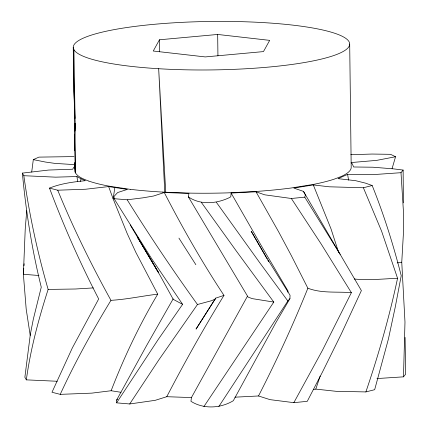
<?xml version="1.0" encoding="UTF-8"?>
<svg xmlns="http://www.w3.org/2000/svg" width="428" height="428" viewBox="0 0 428 428"><rect width="100%" height="100%" fill="white"/><g stroke="black" fill="none" stroke-linecap="round" stroke-linejoin="round"><path stroke-width="0.64" d="M247.464 296.192L191.428 397.58L166.765 396.703L155.182 400.33L129.7 403.968L116.587 402.85L116.625 400.068L146.574 345.589L173.185 298.83M74.879 130.936L74.943 109.862L73.905 49.718L73.91 91.223L75.119 126.865M403.395 202.877L403.128 170.06L393.519 168.873L373.013 167.22L353.619 166.984L352.255 163.78L351.099 162.565L376.683 160.372L395.558 156.744L392.059 168.659M376.961 378.561L403.492 376.849L404.984 322.054L401.758 262.193L403.583 230.446L403.684 215.53L400.999 172.693L403.128 170.06M74.681 150.768L74.691 134.911M74.809 130.925L75.023 123.622L75.339 172.842C78.404 177.395 83.925 179.22 88.837 181.092M191.428 397.58L190.947 401.314C203.648 409.382 220.661 408.398 233.314 400.715L275.883 322.616L289.938 298.616L290.04 295.25L265.981 256.586L251.183 231.195L267.072 258.865M75.023 123.622L74.531 140.224M30.228 335.456L26.194 309.171L23.385 274.278L25.22 229.285L26.713 210.71M234.919 397.179L258.512 395.97L270.036 399.645L293.843 402.662L307.256 401.33L322.642 371.686L341.153 334.252L361.387 290.585L340.174 254.366L304.763 197.158L291.35 198.49L264.697 194.82L256.019 191.798L231.115 193.071L230.836 196.506L230.13 197.249C217.194 203.691 200.775 205.445 188.357 196.88L188.93 193.408L164.272 192.53L153.561 196.019L142.957 197.838L127.207 199.796L114.094 198.694L113.998 196.463L117.652 192.536L127.357 189.401L108.632 186.581L85.696 189.23L57.732 190.203L49.493 188.106C63.697 226 80.106 263.017 98.686 298.969L72.348 347.894L51.986 392.262L60.23 394.359L91.849 393.129L111.125 390.737L121.033 392.31M23.759 268.356L23.476 271.646L23.749 273.626M23.989 265.724L24.161 263.75M287.878 292.244L288.023 291.04L263.434 249.401L231.115 193.071M31.704 172.067L33.309 159.623L38.937 157.119L73.953 156.595M114.843 187.641L113.131 198.876L127.153 233.437L135.847 252.359L157.718 294.159C139.405 324.927 124.024 357.353 111.125 390.737M57.192 381.268L26.333 379.861C30.549 349.05 38.627 318.983 48.134 289.424C37.397 252.135 29.179 214.15 23.84 175.705L22.379 173.105L48.685 170.044L72.76 169.221L73.316 167.974L75.071 166.128M80.469 181.381L81.031 178.797L76.928 176.55L55.597 177.16L23.84 175.705M340.174 254.366L303.495 191.407L293.806 188.058L313.301 184.933L329.223 186.801L363.383 187.753L381.632 231.264L397.559 278.264C389.389 316.795 378.582 354.662 365.876 391.925L336.071 391.304L315.794 389.106L313.317 389.544M74.889 162.64L74.798 171.307L75.339 172.842L74.531 134.51M304.763 197.158L305.426 195.024L303.495 191.407M315.794 389.106L320.181 376.046M256.019 191.798L278.553 231.676L291.372 255.666L307.871 288.21C293.1 324.873 276.525 360.793 258.512 395.97M60.23 394.359C75.146 361.976 92.427 330.774 110.959 300.333C126.715 299.423 142.091 295.999 157.718 294.159M291.35 198.49L321.096 243.885L351.377 292.661L322.396 350.409L293.843 402.662M166.765 396.703C184.709 362.318 203.578 328.394 223.983 295.4C202.102 262.305 182.462 227.776 164.272 192.53M159.462 39.783L153.251 51.018L205.253 56.924L263.461 51.595L269.677 40.366L217.675 34.454L159.462 39.783L159.612 51.809M215.717 298.123L196.088 329.004L215.717 298.123L223.983 295.4M116.587 402.85L158.098 339.661L182.606 304.351L151.448 258.373L114.094 198.694M289.938 298.616L287.846 300.991L218.858 406.482M129.7 403.968L158.82 359.9L197.474 304.506L211.55 300.702L215.14 299.076M201.379 202.428L235.94 250.498L273.797 302.072L203.872 406.6M403.492 376.849L405.621 374.216L405.097 337.419M116.625 400.068L117.54 399.142M114.228 198.148L113.131 198.876L108.632 186.581M400.999 172.693L376.512 174.394L367.171 174.672L347.595 174.383L338.029 178.647L355.754 180.712L365.549 183.152L372.173 185.522C383.996 214.845 393.402 245.057 401.234 275.675L395.247 307.101L388.421 338.976L374.666 389.694L365.876 391.925M49.493 188.106C60.947 183.489 73.247 181.932 85.445 180.675L81.031 178.797M363.383 187.753L372.173 185.522M397.184 262.915L401.758 262.193M350.81 154.711L372.023 154.048L390.566 154.321L395.558 156.744M397.559 278.264C383.162 278.869 368.658 280.511 354.266 278.997M93.331 287.916L75.451 289.002L48.134 289.424M351.377 292.661C336.932 291.468 321.658 293.538 307.871 288.21M162.784 192.124L190.423 193.124A138.244 24.246 -0.7 0 0 227.771 192.868L258.234 191.311A138.244 24.246 -0.7 0 0 291.077 188.015L313.317 184.425A138.244 24.246 -0.7 0 0 334.38 179.091L340.832 176.641A138.244 24.246 -0.7 0 0 351.201 167.439L349.697 44.031A138.244 24.246 -0.7 0 0 142.246 25.525A138.244 24.246 -0.7 0 0 142.444 67.512A138.244 24.246 -0.7 0 0 349.697 44.031M75.087 164.662L54.896 163.394L45.341 162.03L33.309 159.623M38.953 275.509L23.385 274.278M130.428 189.379L109.279 186.217M273.797 302.072L252.242 298.632L248.096 297.091L188.357 196.88M182.606 304.351L173.222 299.338L160.056 275.418L137.367 237.005L158.531 272.524L130.235 224.962M287.846 300.991L259.78 262.771L216.365 202.31M197.474 304.506C172.891 270.394 149.42 235.496 127.207 199.796M178.925 238.112L195.858 264.707M267.746 260.015L268.757 261.743M26.333 379.861L24.872 377.261L30.345 334.241L33.32 319.218L41.265 287.167C31.966 249.69 25.953 211.534 22.379 173.105M110.959 300.333C91.234 264.611 73.172 227.99 57.732 190.203M313.301 184.933L330.994 228.825L338.687 252.59M347.595 174.383L348.585 180.156M76.928 176.55L77.666 181.59M165.754 192.284L158.67 68.721L164.769 192.231M75.114 118.396L73.91 91.223L73.231 47.348M74.852 162.635L74.948 169.231M217.675 34.454L217.938 55.838M162.849 192.092A138.244 24.187 -0.7 0 1 130.519 189.358M109.434 186.223A138.244 24.187 -0.7 0 1 88.954 181.13"/></g></svg>
